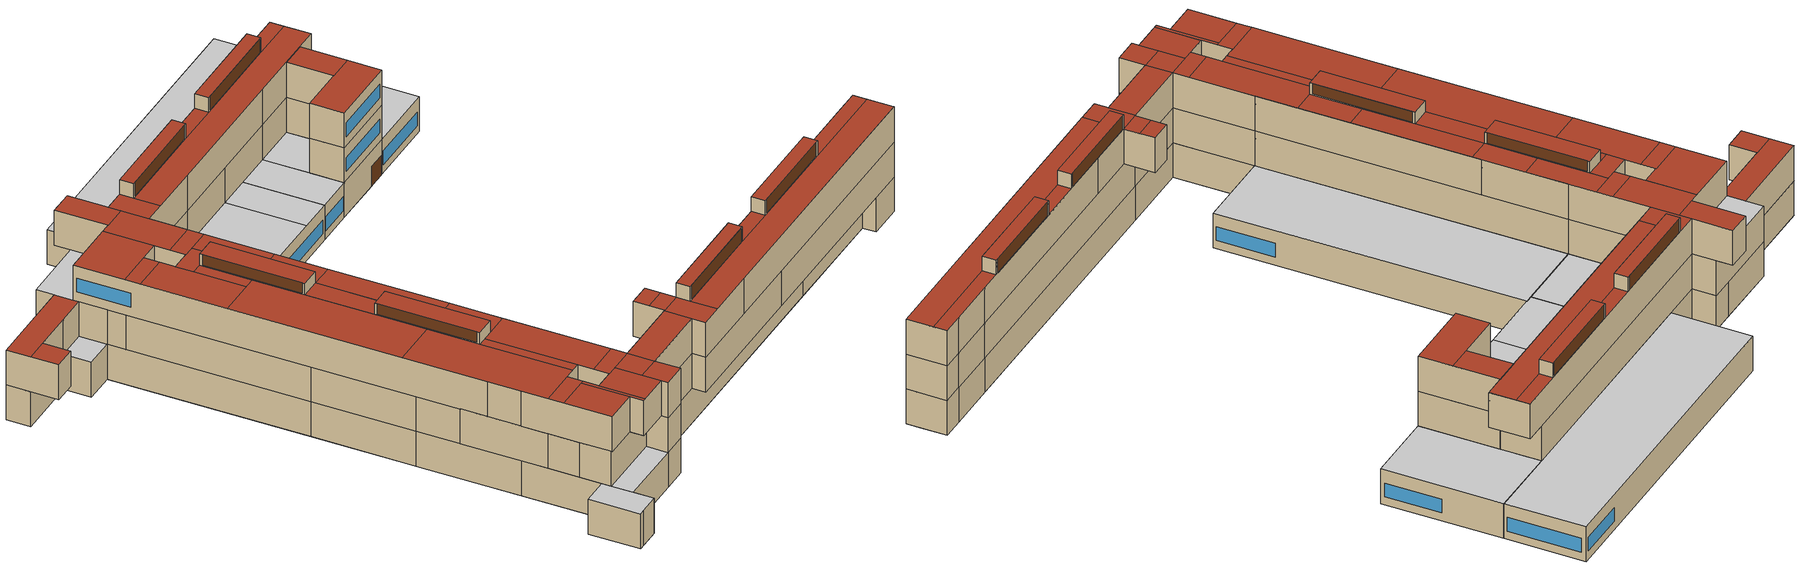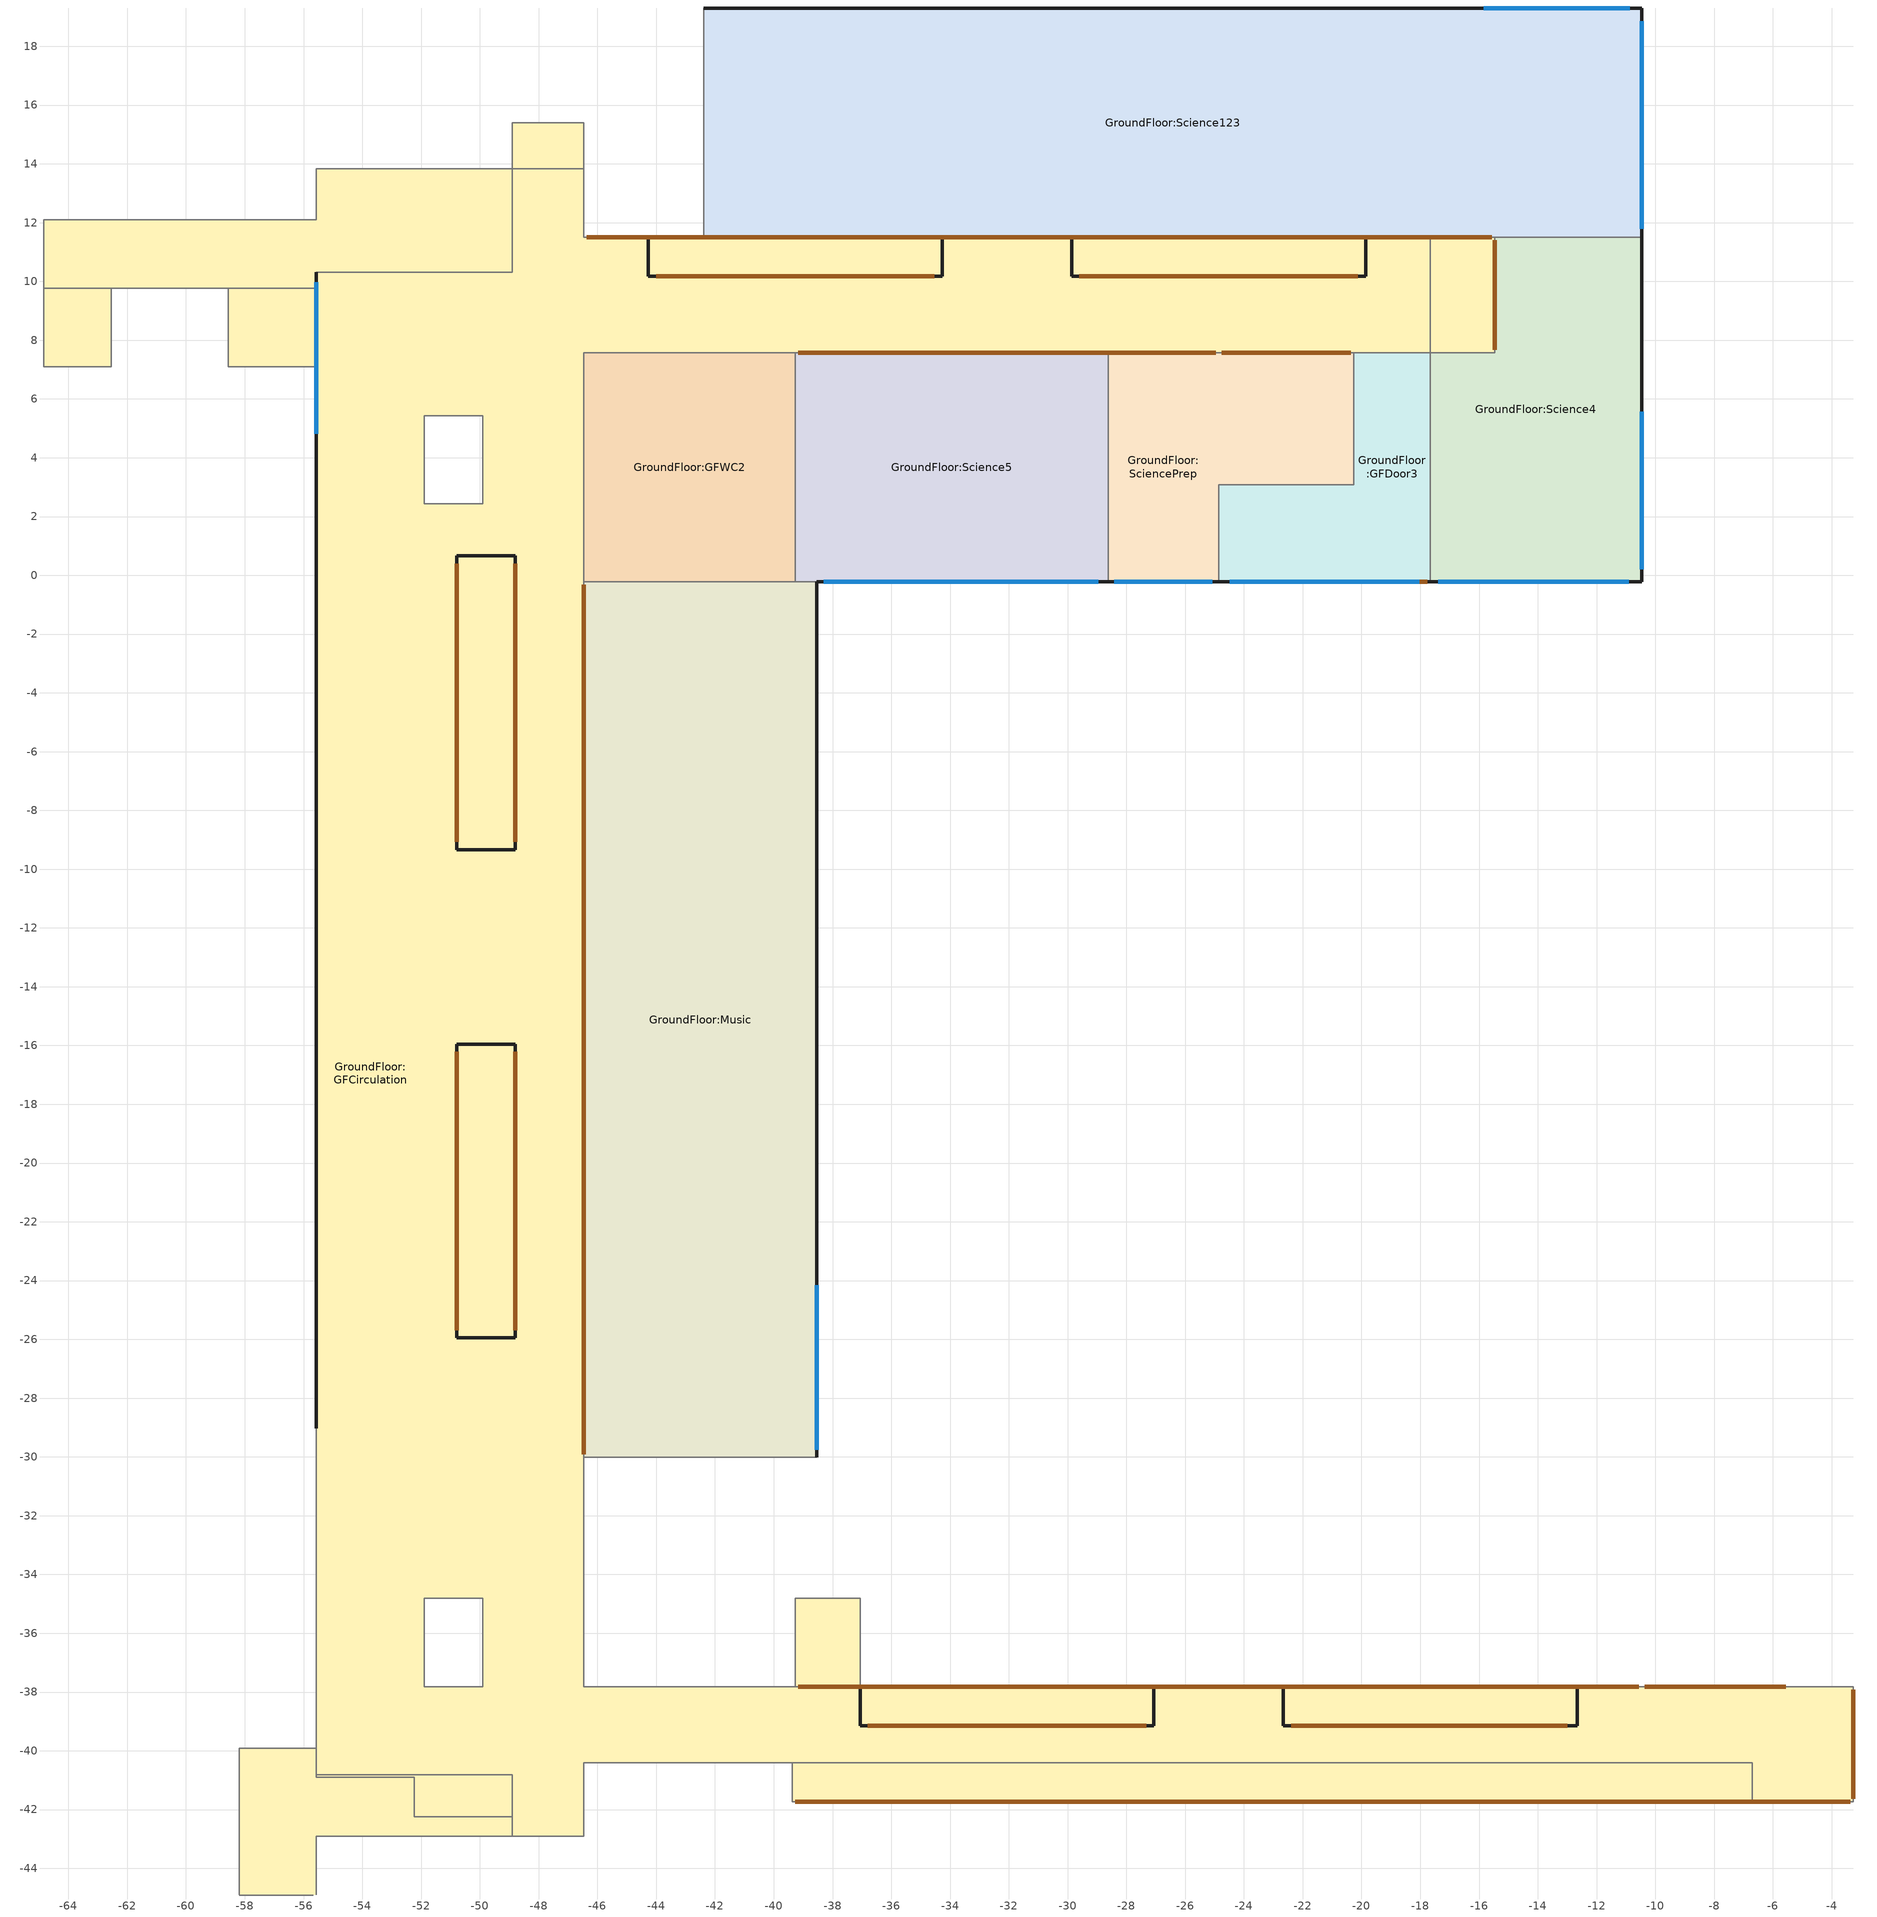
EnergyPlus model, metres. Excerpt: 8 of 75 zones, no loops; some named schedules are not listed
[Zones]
GroundFloor:GFCirculation
 floor to FirstFloor:Humanities1234 (Project internal floor_Reversed_Rev): -37.06,-37.82 -39.26,-37.82 -39.26,-34.82 -37.06,-34.82 z7.2
 floor to FirstFloor:Science9 (Project internal floor_Reversed_Rev): -15.46,7.58 -17.66,7.58 -17.66,11.5 -15.46,11.5 z7.2
 floor to FirstFloor:FFOffices2 (Project internal floor_Reversed_Rev): -46.46,13.83 -48.89,13.83 -48.89,15.4 -46.46,15.4 z7.2
 floor to FirstFloor:FFOffices5 (Project internal floor_Reversed_Rev): -52.23,-40.91 -55.56,-40.91 -55.56,-40.81 -52.23,-40.81 z7.2; -48.89,-42.24 -52.23,-42.24 -52.23,-40.81 -48.89,-40.81 z7.2
 floor ground (Project ground floor): -51.89,-37.81 -55.56,-37.81 -55.56,-36.32 -51.89,-36.32 z0; -49.9,-42.91 -55.56,-42.91 -55.56,-37.81 -49.9,-37.81 z0; -55.56,-44.91 -58.18,-44.91 -58.18,-39.91 -55.56,-39.91 z0; -46.46,-37.82 -49.9,-37.82 -49.9,-36.32 -46.46,-36.32 z0; -3.26,-41.74 -6.7,-41.74 -6.7,-40.41 -3.26,-40.41 z0; -3.26,-40.41 -46.46,-40.41 -46.46,-37.82 -3.26,-37.82 z0; -46.46,-42.91 -49.9,-42.91 -49.9,-37.82 -46.46,-37.82 z0; -51.89,2.43 -55.56,2.43 -55.56,3.93 -51.89,3.93 z0; -49.9,-34.82 -51.89,-34.82 -51.89,2.43 -49.9,2.43 z0; -51.89,-36.32 -55.56,-36.32 -55.56,2.43 -51.89,2.43 z0; -46.46,-36.32 -49.9,-36.32 -49.9,3.93 -46.46,3.93 z0; -55.56,7.1 -58.56,7.1 -58.56,9.77 -55.56,9.77 z0; -55.56,9.77 -64.84,9.77 -64.84,12.1 -55.56,12.1 z0; -46.46,11.5 -55.56,11.5 -55.56,13.83 -46.46,13.83 z0; -46.46,3.93 -49.9,3.93 -49.9,5.42 -46.46,5.42 z0; -17.66,7.58 -46.46,7.58 -46.46,11.5 -17.66,11.5 z0; -46.46,5.42 -51.89,5.42 -51.89,11.5 -46.46,11.5 z0; -51.89,3.93 -55.56,3.93 -55.56,11.5 -51.89,11.5 z0
 floor to GroundFloor:GFCirculation (Project internal floor_Reversed_Rev): -46.46,-40.71 -50.89,-40.71 -50.89,-40.41 -46.46,-40.41 z3.6; -6.7,-40.41 -50.89,-40.41 -50.89,-40.24 -6.7,-40.24 z3.6; -3.26,-40.71 -6.7,-40.71 -6.7,-40.24 -3.26,-40.24 z3.6; -48.89,-40.81 -55.46,-40.81 -55.46,-40.71 -48.89,-40.71 z3.6; -46.46,-42.91 -48.89,-42.91 -48.89,-40.71 -46.46,-40.71 z3.6; -3.26,-41.74 -6.7,-41.74 -6.7,-40.71 -3.26,-40.71 z3.6; -55.46,-40.81 -55.56,-40.81 -55.56,-40.24 -55.46,-40.24 z3.6; -22.56,-39.05 -27.16,-39.05 -27.16,-38.48 -22.56,-38.48 z3.6; -3.26,-39.05 -12.76,-39.05 -12.76,-38.48 -3.26,-38.48 z3.6; -3.26,-40.24 -36.96,-40.24 -36.96,-39.05 -3.26,-39.05 z3.6; -55.46,-40.24 -55.56,-40.24 -55.56,-39.78 -55.46,-39.78 z3.6; -50.89,-39.78 -55.56,-39.78 -55.56,-38.48 -50.89,-38.48 z3.6; -36.96,-40.24 -50.89,-40.24 -50.89,-38.48 -36.96,-38.48 z3.6; -46.46,-37.81 -49.9,-37.81 -49.9,-36.32 -46.46,-36.32 z3.6; -22.56,-38.48 -27.16,-38.48 -27.16,-37.92 -22.56,-37.92 z3.6; -36.96,-38.48 -51.89,-38.48 -51.89,-37.92 -36.96,-37.92 z3.6; -12.76,-37.92 -46.46,-37.92 -46.46,-37.82 -12.76,-37.82 z3.6; -46.46,-37.92 -51.89,-37.92 -51.89,-37.81 -46.46,-37.81 z3.6; -3.26,-38.48 -12.76,-38.48 -12.76,-37.82 -3.26,-37.82 z3.6; -51.89,-38.48 -55.56,-38.48 -55.56,-36.32 -51.89,-36.32 z3.6; -48.36,2.43 -49.9,2.43 -49.9,3.93 -48.36,3.93 z3.6; -48.36,2.33 -51.89,2.33 -51.89,2.43 -48.36,2.43 z3.6; -51.89,2.33 -51.99,2.33 -51.99,3.93 -51.89,3.93 z3.6; -46.46,-34.72 -48.36,-34.72 -48.36,3.93 -46.46,3.93 z3.6; -51.89,-36.32 -55.46,-36.32 -55.46,-34.82 -51.89,-34.82 z3.6; -49.9,-34.82 -55.46,-34.82 -55.46,-34.72 -49.9,-34.72 z3.6; -46.46,-36.32 -49.9,-36.32 -49.9,-34.72 -46.46,-34.72 z3.6; -55.46,-36.32 -55.56,-36.32 -55.56,3.93 -55.46,3.93 z3.6; -17.66,8.88 -48.36,8.43 -48.36,9.1 -17.66,9.1 z3.6; -51.89,3.93 -51.99,3.93 -51.99,5.42 -51.89,5.42 z3.6; -49.9,5.42 -51.99,5.42 -51.99,8.38 -49.9,8.41 z3.6; -46.46,3.93 -49.9,3.93 -49.9,7.58 -46.46,7.58 z3.6; -17.66,7.58 -49.9,7.58 -49.9,8.41 -17.66,8.88 z3.6; -55.46,3.93 -55.56,3.93 -55.56,9.1 -55.46,9.1 z3.6; -29.76,10.27 -34.36,10.27 -34.36,10.84 -29.76,10.84 z3.6; -17.66,10.27 -19.96,10.27 -19.96,10.84 -17.66,10.84 z3.6; -17.66,9.1 -44.16,9.1 -44.16,10.27 -17.66,10.27 z3.6; -55.56,9.77 -64.84,9.77 -64.84,9.87 -55.56,9.87 z3.6; -55.46,9.1 -55.56,9.1 -55.56,9.87 -55.46,9.87 z3.6; -48.36,9.87 -64.84,9.87 -64.84,10.84 -48.36,10.84 z3.6; -44.16,9.1 -48.36,9.1 -48.36,10.84 -44.16,10.84 z3.6; -29.76,10.84 -34.36,10.84 -34.36,11.4 -29.76,11.4 z3.6; -44.16,10.84 -46.46,10.84 -46.46,11.4 -44.16,11.4 z3.6; -19.96,11.4 -46.46,11.4 -46.46,11.5 -19.96,11.5 z3.6; -17.66,10.84 -19.96,10.84 -19.96,11.5 -17.66,11.5 z3.6; -46.46,12.1 -55.56,12.1 -55.56,13.83 -46.46,13.83 z3.6; -46.46,10.84 -64.84,10.84 -64.84,12.1 -46.46,12.1 z3.6
 floor to GroundFloor:GFCirculation (Project internal floor): -48.79,-25.95 -50.79,-25.95 -50.79,-15.95 -48.79,-15.95 z10.8; -48.79,-9.34 -50.79,-9.34 -50.79,0.66 -48.79,0.66 z10.8; -27.06,-39.15 -37.06,-39.15 -37.06,-37.82 -27.06,-37.82 z10.8; -12.66,-39.15 -22.66,-39.15 -22.66,-37.82 -12.66,-37.82 z10.8; -19.86,10.17 -29.86,10.17 -29.86,11.5 -19.86,11.5 z10.8; -34.26,10.17 -44.26,10.17 -44.26,11.5 -34.26,11.5 z10.8; -22.56,-39.05 -27.16,-39.05 -27.16,-38.48 -22.56,-38.48 z7.2; -36.96,-39.05 -55.56,-39.05 -55.56,-38.48 -36.96,-38.48 z7.2; -12.76,-41.74 -39.36,-41.74 -39.36,-40.41 -12.76,-40.41 z7.2; -12.76,-40.41 -46.46,-40.41 -46.46,-39.05 -12.76,-39.05 z7.2; -46.46,-42.91 -48.89,-42.91 -48.89,-40.81 -46.46,-40.81 z7.2; -46.46,-40.81 -55.56,-40.81 -55.56,-39.05 -46.46,-39.05 z7.2; -3.26,-41.74 -12.76,-41.74 -12.76,-38.48 -3.26,-38.48 z7.2; -51.89,-37.81 -55.56,-37.81 -55.56,-36.32 -51.89,-36.32 z7.2; -49.9,-38.48 -55.56,-38.48 -55.56,-37.81 -49.9,-37.81 z7.2; -46.46,-37.82 -49.9,-37.82 -49.9,-36.32 -46.46,-36.32 z7.2; -22.56,-38.48 -27.16,-38.48 -27.16,-37.92 -22.56,-37.92 z7.2; -3.26,-38.48 -12.76,-38.48 -12.76,-37.92 -3.26,-37.92 z7.2; -3.26,-37.92 -36.96,-37.92 -36.96,-37.82 -3.26,-37.82 z7.2; -36.96,-38.48 -49.9,-38.48 -49.9,-37.82 -36.96,-37.82 z7.2; -51.89,2.43 -55.56,2.43 -55.56,3.93 -51.89,3.93 z7.2; -49.9,-34.82 -51.89,-34.82 -51.89,2.43 -49.9,2.43 z7.2; -51.89,-36.32 -55.56,-36.32 -55.56,2.43 -51.89,2.43 z7.2; -46.46,-36.32 -49.9,-36.32 -49.9,3.93 -46.46,3.93 z7.2; -29.76,10.27 -34.36,10.27 -34.36,10.84 -29.76,10.84 z7.2; -48.89,10.27 -55.56,10.27 -55.56,10.3 -48.89,10.3 z7.2; -44.16,10.27 -48.89,10.27 -48.89,10.84 -44.16,10.84 z7.2; -46.46,3.93 -49.9,3.93 -49.9,5.42 -46.46,5.42 z7.2; -19.96,7.58 -46.46,7.58 -46.46,10.27 -19.96,10.27 z7.2; -46.46,5.42 -51.89,5.42 -51.89,10.27 -46.46,10.27 z7.2; -51.89,3.93 -55.56,3.93 -55.56,10.27 -51.89,10.27 z7.2; -17.66,7.58 -19.96,7.58 -19.96,10.84 -17.66,10.84 z7.2; -29.76,10.84 -34.36,10.84 -34.36,11.4 -29.76,11.4 z7.2; -17.66,10.84 -19.96,10.84 -19.96,11.4 -17.66,11.4 z7.2; -17.66,11.4 -44.16,11.4 -44.16,11.5 -17.66,11.5 z7.2; -46.46,11.5 -48.89,11.5 -48.89,13.83 -46.46,13.83 z7.2; -44.16,10.84 -48.89,10.84 -48.89,11.5 -44.16,11.5 z7.2
 floor to GroundFloor:Graphics2 (Project internal floor): -6.7,-41.74 -18.03,-41.74 -18.03,-40.41 -6.7,-40.41 z3.6
 floor to GroundFloor:ResMat12 (Project internal floor): -18.03,-41.74 -39.36,-41.74 -39.36,-40.41 -18.03,-40.41 z3.6
 floor to GroundFloor:Offices (Project internal floor): -62.54,7.1 -64.84,7.1 -64.84,9.77 -62.54,9.77 z3.6
 wall outside (baseline wall): -50.79,-25.95 -48.79,-25.95 -48.79,-15.95 -50.79,-15.95 -50.79,-25.95 / -50.79,-9.34 -48.79,-9.34 -48.79,0.66 -50.79,0.66 -50.79,-9.34 z10.8:11.97; -22.66,-37.82 -22.66,-39.15 -12.66,-39.15 -12.66,-37.82 / -27.06,-39.15 -27.06,-37.82 -37.06,-37.82 -37.06,-39.15 -27.06,-39.15 / -19.86,10.17 -19.86,11.5 -29.86,11.5 -29.86,10.17 -19.86,10.17 / -34.26,10.17 -34.26,11.5 -44.26,11.5 -44.26,10.17 -34.26,10.17 z10.8:12.3; -12.93,-37.82 -22.4,-37.82 z10.8:10.9; -12.66,-37.82 -12.93,-37.82 z10.8:11.6; -12.66,-37.82 -12.93,-37.82 z11.6:11.97; -12.66,-37.82 -12.93,-37.82 / -22.4,-37.82 -22.66,-37.82 z11.97:12.3; -12.93,-37.82 -22.4,-37.82 z10.9:12.3; -55.56,10.3 -55.56,-29.03 z7.2:10.8
 wall to Sports:SportsStore (Project partition): -58.18,-44.91 -57.66,-44.91 z0:3.6
 wall to Sports:ExtStore (Project partition): -57.66,-44.91 -55.66,-44.91 z0:3.6
 wall to SecondFloor:English123 (Project partition_Rev): -10.46,-37.82 -32.06,-37.82 z7.2:10.8
 wall to SecondFloor:English123 (Project partition): -22.4,-37.82 -22.66,-37.82 z10.8:11.97
 wall to SecondFloor:SFOffices7 (Project partition_Rev): -5.46,-37.82 -10.46,-37.82 z7.2:10.8
 wall to SecondFloor:SFWC3 (Project partition_Rev): -32.06,-37.82 -37.06,-37.82 -37.06,-34.82 z7.2:10.8
 wall to SecondFloor:EnglishGroup (Project partition_Rev): -37.06,-34.82 -39.26,-34.82 z7.2:10.8
 wall to SecondFloor:SFWC1 (Project partition_Rev): -39.26,-34.82 -39.26,-37.82 -46.46,-37.82 -46.46,-30.02 z7.2:10.8
 wall to SecondFloor:LRC (Project partition_Rev): -46.46,-30.02 -46.46,-8.5 z7.2:10.8
 wall to SecondFloor:Maths9 (Project partition_Rev): -46.46,-8.5 -46.46,-0.22 z7.2:10.8
 wall to SecondFloor:SFWC2 (Project partition_Rev): -46.46,-0.22 -46.46,7.58 -39.26,7.58 z7.2:10.8
 wall to SecondFloor:Maths78 (Project partition_Rev): -39.26,7.58 -24.86,7.58 z7.2:10.8
 wall to SecondFloor:SFOffices4 (Project partition_Rev): -24.86,7.58 -20.26,7.58 z7.2:10.8
 wall to SecondFloor:Maths6 (Project partition_Rev): -17.66,7.58 -15.46,7.58 z7.2:10.8
 wall to SecondFloor:SFOffices6 (Project partition_Rev): -46.46,15.4 -48.89,15.4 z7.2:10.8
 wall to SecondFloor:Maths12345 (Project partition_Rev): -15.46,11.5 -46.46,11.5 -46.46,15.4 z7.2:10.8
 wall to SecondFloor:SFICT2 (Project partition_Rev): -48.89,15.4 -48.89,10.3 -55.56,10.3 z7.2:10.8
 wall to SecondFloor:SFOffices2 (Project partition_Rev): -55.56,-40.91 -52.23,-40.91 -52.23,-42.24 -48.89,-42.24 -48.89,-42.91 z7.2:10.8
 wall to SecondFloor:SFICT1 (Project partition_Rev): -46.46,-42.91 -46.46,-40.41 -39.36,-40.41 -39.36,-41.74 z7.2:10.8
 wall to SecondFloor:SFOffices1 (Project partition_Rev): -39.36,-41.74 -32.06,-41.74 z7.2:10.8
 wall to SecondFloor:English56789 (Project partition_Rev): -32.06,-41.74 -3.26,-41.74 z7.2:10.8
 wall to SecondFloor:SFOffices3 (Project partition_Rev): -3.26,-41.74 -3.26,-37.82 z7.2:10.8
 wall to SecondFloor:SFOffices5 (Project partition_Rev): -15.46,7.58 -15.46,11.5 z7.2:10.8
 wall to FirstFloor:Humanities56 (Project partition_Rev): -39.36,-41.74 -24.86,-41.74 z3.6:7.2
 wall to FirstFloor:Art23 (Project partition_Rev): -24.86,-41.74 -3.26,-41.74 z3.6:7.2
 wall to FirstFloor:Art1 (Project partition_Rev): -3.26,-41.74 -3.26,-37.82 z3.6:7.2
 wall to FirstFloor:FFWC1 (Project partition): -39.26,-37.82 -46.46,-37.82 -46.46,-30.02 z3.6:7.2
 wall to FirstFloor:Humanities1234 (Project partition_Rev): -10.46,-37.82 -39.26,-37.82 z3.6:7.2
 wall to FirstFloor:FFOffices4 (Project partition_Rev): -5.46,-37.82 -10.46,-37.82 z3.6:7.2
 wall to FirstFloor:FFICT (Project partition_Rev): -46.46,-42.91 -46.46,-40.41 -39.36,-40.41 -39.36,-41.74 z3.6:7.2
 wall to FirstFloor:MFL2345 (Project partition_Rev): -46.46,-30.02 -46.46,-0.22 z3.6:7.2
 wall to FirstFloor:FFWC2 (Project partition): -46.46,-0.22 -46.46,7.58 -39.26,7.58 z3.6:7.2
 wall to FirstFloor:MFL1 (Project partition_Rev): -39.26,7.58 -32.06,7.58 z3.6:7.2
 wall to FirstFloor:SciencePrep (Project partition_Rev): -32.06,7.58 -24.86,7.58 z3.6:7.2
 wall to FirstFloor:FFOffices3 (Project partition_Rev): -24.86,7.58 -20.26,7.58 z3.6:7.2
 wall to FirstFloor:Science9 (Project partition_Rev): -17.66,7.58 -17.66,11.5 z3.6:7.2
 wall to FirstFloor:Science678 (Project partition_Rev): -17.66,11.5 -46.46,11.5 -46.46,13.83 z3.6:7.2
 wall to FirstFloor:FFOffices2 (Project partition_Rev): -46.46,13.83 -55.56,13.83 -55.56,12.1 -64.84,12.1 z3.6:7.2
 wall to FirstFloor:ActivityStore (Project partition): -55.56,-37.82 -55.56,-40.81 z3.6:7.2
 wall to FirstFloor:FFOffices5 (Project partition_Rev): -55.56,-40.81 -48.89,-40.81 -48.89,-42.91 z3.6:7.2
 wall to FirstFloor:Activity (Project partition_Rev): -55.56,-34.82 -55.56,-37.82 z3.6:7.2; -55.56,-32.24 -55.56,-40.91 z7.2:10.8
 wall to FirstFloor:Plant (Project partition_Rev): -55.56,-26.48 -55.56,-34.82 z3.6:7.2
 wall to FirstFloor:FFStore (Project partition): -58.56,9.77 -55.56,9.77 -55.56,7.1 z3.6:7.2
 wall to FirstFloor:Control (Project partition_Rev): -64.84,7.1 -62.54,7.1 z3.6:7.2
 wall to FirstFloor:FFOffices1 (Project partition_Rev): -64.84,12.1 -64.84,7.1 z3.6:7.2
 wall to FirstFloor:Server (Project partition_Rev): -62.54,7.1 -62.54,9.77 -58.56,9.77 z3.6:7.2
 wall to GroundFloor:Repro (Project partition_Rev): -42.39,11.5 -46.46,11.5 -46.46,13.83 z0:3.6
 wall to GroundFloor:Science123 (Project partition_Rev): -17.66,11.5 -42.39,11.5 z0:3.6
 wall to GroundFloor:GFDoor2 (Project partition_Rev): -3.26,-37.82 -5.46,-37.82 z0:3.6; -3.26,-37.82 -5.46,-37.82 z7.2:10.8; -3.26,-37.82 -5.46,-37.82 z3.6:7.2
 wall to GroundFloor:Textiles (Project partition_Rev): -3.26,-41.74 -3.26,-37.82 z0:3.6
 wall to GroundFloor:GFOffice1 (Project partition): -5.46,-37.82 -10.46,-37.82 z0:3.6
 wall to GroundFloor:Food12 (Project partition): -10.46,-37.82 -39.26,-37.82 z0:3.6
 wall to GroundFloor:GFWC1 (Project partition): -39.26,-37.82 -46.46,-37.82 -46.46,-30.02 z0:3.6
 wall to GroundFloor:Music (Project partition): -46.46,-30.02 -46.46,-0.22 z0:3.6
 wall to GroundFloor:GFWC2 (Project partition): -46.46,-0.22 -46.46,7.58 -39.26,7.58 z0:3.6
 wall to GroundFloor:Science5 (Project partition): -39.26,7.58 -28.62,7.58 z0:3.6
 wall to GroundFloor:SciencePrep (Project partition): -28.62,7.58 -20.26,7.58 z0:3.6
 wall to GroundFloor:GFDoor3 (Project partition): -20.26,7.58 -17.66,7.58 z0:3.6; -20.26,7.58 -17.66,7.58 z3.6:7.2
 wall to GroundFloor:Science4 (Project partition): -17.66,7.58 -17.66,11.5 z0:3.6
 wall to GroundFloor:Interview (Project partition): -46.46,13.83 -48.79,13.83 z0:3.6
 wall to GroundFloor:MainEntrance (Project partition): -48.79,13.83 -55.56,13.83 z0:3.6
 wall to GroundFloor:Offices (Project partition): -55.56,13.83 -55.56,12.1 -64.84,12.1 -64.84,9.77 -58.56,9.77 -58.56,7.1 z0:3.6
 wall to GroundFloor:Hall (Project partition): -58.56,7.1 -55.56,7.1 -55.56,-12.24 z0:3.6; -55.56,7.1 -55.56,5.33 -55.56,-12.24 z3.6:7.2
 wall to GroundFloor:Drama (Project partition): -55.56,-12.24 -55.56,-22.24 z0:3.6; -55.56,-12.24 -55.56,-22.24 z3.6:7.2
 wall to GroundFloor:Kitchen (Project partition): -55.56,-22.24 -55.56,-32.24 z0:3.6; -55.56,-22.24 -55.56,-26.48 z3.6:7.2
 wall to GroundFloor:Changing (Project partition): -55.56,-32.24 -55.56,-39.91 -58.18,-39.91 -58.18,-44.91 z0:3.6
 wall to GroundFloor:GFStaffWc (Project partition): -55.56,-44.91 -55.56,-42.91 -48.89,-42.91 z0:3.6
 wall to GroundFloor:GFDoor1 (Project partition): -48.89,-42.91 -46.46,-42.91 z0:3.6; -48.89,-42.91 -46.46,-42.91 z3.6:7.2
 wall to GroundFloor:ResMat12 (Project partition): -46.46,-42.91 -46.46,-40.41 -18.03,-40.41 z0:3.6
 wall to GroundFloor:Graphics2 (Project partition): -18.03,-40.41 -6.7,-40.41 -6.7,-41.74 z0:3.6
 wall to GroundFloor:Graphics1 (Project partition): -6.7,-41.74 -3.26,-41.74 z0:3.6
 wall to GroundFloor:Lift1 (Project partition): -49.89,-34.82 -49.89,-37.82 -51.89,-37.82 -51.89,-34.82 -49.89,-34.82 z0:3.6; -49.89,-34.82 -49.89,-37.82 -51.89,-37.82 -51.89,-34.82 -49.89,-34.82 z7.2:10.8; -49.89,-34.82 -49.89,-37.82 -51.89,-37.82 -51.89,-34.82 -49.89,-34.82 z3.6:7.2
 wall to GroundFloor:Lift2 (Project partition): -49.89,5.43 -49.89,2.43 -51.89,2.43 -51.89,5.43 -49.89,5.43 z0:3.6; -49.89,5.43 -49.89,2.43 -51.89,2.43 -51.89,5.43 -49.89,5.43 z7.2:10.8; -49.89,5.43 -49.89,2.43 -51.89,2.43 -51.89,5.43 -49.89,5.43 z3.6:7.2
 wall to GroundFloor:GFDoor3 (Project partition_Rev): -20.26,7.58 -17.66,7.58 z7.2:10.8
 wall adiabatic (Project partition_Rev): -55.56,-29.03 -55.56,-32.24 z7.2:10.8
 wall to GroundFloor:GFDoor1 (Project partition_Rev): -48.89,-42.91 -46.46,-42.91 z7.2:10.8
 window x7 (1001): -55.56,9.97 -55.56,4.82 z8.14:9.56
 door inside (Holes and vents): -10.57,-37.82 -31.96,-37.82 / -5.57,-37.82 -10.36,-37.82 / -32.17,-37.82 -36.96,-37.82 / -46.46,-29.91 -46.46,-8.6 / -46.46,-8.39 -46.46,-0.32 / -39.16,7.58 -24.97,7.58 / -24.76,7.58 -20.37,7.58 / -15.57,11.5 -46.36,11.5 / -39.26,-41.74 -32.17,-41.74 / -31.96,-41.74 -3.37,-41.74 / -3.26,-41.64 -3.26,-37.92 / -15.46,7.68 -15.46,11.4 z10:10.8; -39.26,-41.74 -24.97,-41.74 / -24.76,-41.74 -3.37,-41.74 / -3.26,-41.64 -3.26,-37.92 / -10.57,-37.82 -39.16,-37.82 / -5.57,-37.82 -10.36,-37.82 / -46.46,-29.91 -46.46,-0.32 / -39.16,7.58 -32.17,7.58 z6.4:7.2
 door (Holes and vents): -48.79,-25.68 -48.79,-16.22 / -50.79,-16.22 -50.79,-25.68 / -48.79,-9.07 -48.79,0.39 / -50.79,0.39 -50.79,-9.07 z10.9:11.97; -27.33,-37.82 -36.8,-37.82 / -36.8,-39.15 -27.33,-39.15 / -12.93,-37.82 -22.4,-37.82 / -22.4,-39.15 -13,-39.15 / -20.13,11.5 -29.6,11.5 / -29.6,10.17 -20.13,10.17 / -34.53,11.5 -44,11.5 / -44,10.17 -34.53,10.17 z10.9:12.3
 ceiling to SecondFloor:SFICT2 (Project internal floor_Rev): -55.56,10.3 -48.89,10.3 -48.89,13.83 -55.56,13.83 z7.2
 ceiling to FirstFloor:ActivityStore (Project internal floor_Rev): -58.18,-44.91 -55.56,-44.91 -55.56,-39.91 -58.18,-39.91 z3.6
 ceiling to FirstFloor:FFOffices5 (Project internal floor_Rev): -55.56,-42.91 -48.89,-42.91 -48.89,-40.81 -55.56,-40.81 z3.6
 ceiling to FirstFloor:FFStore (Project internal floor_Rev): -58.56,7.1 -55.56,7.1 -55.56,9.77 -58.56,9.77 z3.6
 roof outside (Baseline Flat roof - Typical reference - Medium weight): -50.79,-25.95 -48.79,-25.95 -48.79,-15.95 -50.79,-15.95 z11.97; -50.79,-9.34 -48.79,-9.34 -48.79,0.66 -50.79,0.66 z11.97; -37.06,-39.15 -27.06,-39.15 -27.06,-37.82 -37.06,-37.82 z12.3; -22.66,-39.15 -12.66,-39.15 -12.66,-37.82 -22.66,-37.82 z12.3; -29.86,10.17 -19.86,10.17 -19.86,11.5 -29.86,11.5 z12.3; -44.26,10.17 -34.26,10.17 -34.26,11.5 -44.26,11.5 z12.3; -49.9,-37.81 -46.46,-37.81 -46.46,-36.32 -49.9,-36.32 z10.8; -39.26,-37.81 -37.06,-37.81 -37.06,-36.32 -39.26,-36.32 z10.8; -51.89,-42.24 -48.89,-42.24 -48.89,-37.81 -51.89,-37.81 z10.8; -48.89,-42.91 -46.46,-42.91 -46.46,-40.41 -48.89,-40.41 z10.8; -46.46,-40.41 -39.36,-40.41 -39.36,-37.82 -46.46,-37.82 z10.8; -48.89,-40.41 -46.46,-40.41 -46.46,-37.81 -48.89,-37.81 z10.8; -27.06,-39.15 -22.66,-39.15 -22.66,-37.82 -27.06,-37.82 z10.8; -12.66,-39.15 -3.26,-39.15 -3.26,-37.82 -12.66,-37.82 z10.8; -37.06,-41.74 -3.26,-41.74 -3.26,-39.15 -37.06,-39.15 z10.8; -39.36,-41.74 -37.06,-41.74 -37.06,-37.81 -39.36,-37.82 z10.8; -55.56,-40.91 -52.23,-40.91 -52.23,-36.32 -55.56,-36.32 z10.8; -52.23,-42.24 -51.89,-42.24 -51.89,-36.32 -52.23,-36.32 z10.8; -39.26,-36.32 -37.06,-36.32 -37.06,-34.82 -39.26,-34.82 z10.8; -48.79,-25.95 -46.46,-25.95 -46.46,-20.95 -48.79,-20.95 z10.8; -50.79,-34.82 -49.9,-34.82 -49.9,-25.95 -50.79,-25.95 z10.8; -49.9,-36.32 -46.46,-36.32 -46.46,-25.95 -49.9,-25.95 z10.8; -55.56,-36.32 -51.89,-36.32 -51.89,-34.82 -55.56,-34.82 z10.8; -55.56,-34.82 -50.79,-34.82 -50.79,-20.95 -55.56,-20.95 z10.8; -48.79,-9.34 -46.46,-9.34 -46.46,-4.34 -48.79,-4.34 z10.8; -50.79,-15.95 -48.79,-15.95 -48.79,-9.34 -50.79,-9.34 z10.8; -48.79,-20.95 -46.46,-20.95 -46.46,-9.34 -48.79,-9.34 z10.8; -55.56,-20.95 -50.79,-20.95 -50.79,-4.34 -55.56,-4.34 z10.8; -49.9,2.43 -46.46,2.43 -46.46,3.93 -49.9,3.93 z10.8; -51.89,-4.34 -50.79,-4.34 -50.79,0.66 -51.89,0.66 z10.8; -51.89,0.66 -48.79,0.66 -48.79,2.43 -51.89,2.43 z10.8; -48.79,-4.34 -46.46,-4.34 -46.46,2.43 -48.79,2.43 z10.8; -55.56,-4.34 -51.89,-4.34 -51.89,3.93 -55.56,3.93 z10.8; -34.26,10.17 -29.86,10.17 -29.86,11.5 -34.26,11.5 z10.8; -19.86,10.17 -15.46,10.17 -15.46,11.5 -19.86,11.5 z10.8; -44.26,7.58 -15.46,7.58 -15.46,10.17 -44.26,10.17 z10.8; -46.46,7.58 -44.26,7.58 -44.26,11.5 -46.46,11.5 z10.8; -48.89,10.3 -46.46,10.3 -46.46,15.4 -48.89,15.4 z10.8; -55.56,3.93 -51.89,3.93 -51.89,5.42 -55.56,5.42 z10.8; -55.56,5.42 -49.9,5.42 -49.9,10.3 -55.56,10.3 z10.8; -49.9,3.93 -46.46,3.93 -46.46,10.3 -49.9,10.3 z10.8; -64.84,7.1 -62.54,7.1 -62.54,9.77 -64.84,9.77 z7.2; -64.84,9.77 -55.56,9.77 -55.56,12.1 -64.84,12.1 z7.2
GroundFloor:GFDoor3
 floor ground (Project ground floor): -20.26,-0.22 -24.86,-0.22 -24.86,3.08 -20.26,3.08 z0; -17.66,-0.22 -20.26,-0.22 -20.26,7.58 -17.66,7.58 z0
 floor to GroundFloor:GFDoor3 (Project internal floor_Reversed_Rev): -17.66,0.07 -20.16,0.07 -20.16,1.52 -17.66,1.52 z3.6; -17.66,-0.22 -24.76,-0.22 -24.76,0.07 -17.66,0.07 z3.6; -24.76,-0.22 -24.86,-0.22 -24.86,1.52 -24.76,1.52 z3.6; -24.76,1.52 -24.86,1.52 -24.86,2.98 -24.76,2.98 z3.6; -20.16,3.08 -20.26,3.08 -20.26,7.58 -20.16,7.58 z3.6; -20.16,2.98 -24.86,2.98 -24.86,3.08 -20.16,3.08 z3.6; -17.66,1.52 -20.16,1.52 -20.16,7.58 -17.66,7.58 z3.6
 floor to GroundFloor:GFDoor3 (Project internal floor): -24.76,0.07 -24.86,0.07 -24.86,1.52 -24.76,1.52 z7.2; -20.16,-0.22 -24.86,-0.22 -24.86,0.07 -20.16,0.07 z7.2; -17.66,-0.22 -20.16,-0.22 -20.16,1.52 -17.66,1.52 z7.2; -20.26,2.98 -24.76,2.98 -24.76,3.08 -20.26,3.08 z7.2; -24.76,1.52 -24.86,1.52 -24.86,3.08 -24.76,3.08 z7.2; -17.66,1.52 -20.16,1.52 -20.16,2.98 -17.66,2.98 z7.2; -17.66,2.98 -20.26,2.98 -20.26,7.58 -17.66,7.58 z7.2
 wall outside (baseline wall): -24.86,-0.22 -17.66,-0.22 z0:3.6; -24.86,-0.22 -17.66,-0.22 z7.2:10.8; -24.86,-0.22 -17.66,-0.22 z3.6:7.2
 wall to SecondFloor:Maths78 (Project partition_Rev): -24.86,3.08 -24.86,-0.22 z7.2:10.8
 wall to SecondFloor:SFOffices4 (Project partition_Rev): -20.26,7.58 -20.26,3.08 -24.86,3.08 z7.2:10.8
 wall to SecondFloor:Maths6 (Project partition_Rev): -17.66,-0.22 -17.66,7.58 z7.2:10.8
 wall to FirstFloor:SciencePrep (Project partition_Rev): -24.86,3.08 -24.86,-0.22 z3.6:7.2
 wall to FirstFloor:FFOffices3 (Project partition_Rev): -20.26,7.58 -20.26,3.08 -24.86,3.08 z3.6:7.2
 wall to FirstFloor:Science9 (Project partition_Rev): -17.66,-0.22 -17.66,7.58 z3.6:7.2
 wall to GroundFloor:Science4 (Project partition_Rev): -17.66,-0.22 -17.66,7.58 z0:3.6
 wall to GroundFloor:SciencePrep (Project partition): -20.26,7.58 -20.26,3.08 -24.86,3.08 -24.86,-0.22 z0:3.6
 window (1001): -24.49,-0.22 -18.04,-0.22 z8.14:9.56; -24.49,-0.22 -18.04,-0.22 z4.54:5.96
 door (Project external door): -19.56,-0.22 -17.77,-0.22 z0:2
 roof outside (Baseline Flat roof - Typical reference - Medium weight): -20.26,3.08 -17.66,3.08 -17.66,7.58 -20.26,7.58 z10.8; -24.86,-0.22 -17.66,-0.22 -17.66,3.08 -24.86,3.08 z10.8
GroundFloor:Music
 floor ground (Project ground floor): -38.54,-30.02 -46.46,-30.02 -46.46,-0.22 -38.54,-0.22 z0
 wall outside (baseline wall): -38.54,-30.02 -38.54,-0.22 z0:3.6
 wall to GroundFloor:Food12 (Project partition_Rev): -39.26,-30.02 -38.54,-30.02 z0:3.6
 wall to GroundFloor:GFWC1 (Project partition_Rev): -46.46,-30.02 -39.26,-30.02 z0:3.6
 wall to GroundFloor:GFWC2 (Project partition_Rev): -39.26,-0.22 -46.46,-0.22 z0:3.6
 wall to GroundFloor:Science5 (Project partition_Rev): -38.54,-0.22 -39.26,-0.22 z0:3.6
 window x5 (1001): -38.54,-29.75 -38.54,-24.15 z0.84:2.26
 ceiling to FirstFloor:MFL2345 (Project internal floor_Rev): -46.46,-30.02 -38.54,-30.02 -38.54,-0.22 -46.46,-0.22 z3.6
GroundFloor:GFWC2
 floor ground (Project ground floor): -39.26,-0.22 -46.46,-0.22 -46.46,7.58 -39.26,7.58 z0
 wall to GroundFloor:Science5 (Project partition): -39.26,-0.22 -39.26,7.58 z0:3.6
 ceiling to FirstFloor:FFWC2 (Project internal floor_Rev): -46.46,-0.22 -39.26,-0.22 -39.26,7.58 -46.46,7.58 z3.6
GroundFloor:Science5
 floor ground (Project ground floor): -28.62,-0.22 -39.26,-0.22 -39.26,7.58 -28.62,7.58 z0
 wall outside (baseline wall): -38.54,-0.22 -28.62,-0.22 z0:3.6
 wall to GroundFloor:SciencePrep (Project partition): -28.62,-0.22 -28.62,7.58 z0:3.6
 window (1001): -38.3,-0.22 -28.96,-0.22 z0.84:2.26
 ceiling to FirstFloor:MFL1 (Project internal floor_Rev): -39.26,-0.22 -32.06,-0.22 -32.06,7.58 -39.26,7.58 z3.6
 ceiling to FirstFloor:SciencePrep (Project internal floor_Rev): -32.06,-0.22 -28.62,-0.22 -28.62,7.58 -32.06,7.58 z3.6
GroundFloor:SciencePrep
 floor ground (Project ground floor): -20.26,3.08 -24.86,3.08 -24.86,7.58 -20.26,7.58 z0; -24.86,-0.22 -28.62,-0.22 -28.62,7.58 -24.86,7.58 z0
 wall outside (baseline wall): -28.62,-0.22 -24.86,-0.22 z0:3.6
 window (1001): -28.41,-0.22 -25.07,-0.22 z0.84:2.26
 ceiling to FirstFloor:SciencePrep (Project internal floor_Rev): -28.62,-0.22 -24.86,-0.22 -24.86,7.58 -28.62,7.58 z3.6
 ceiling to FirstFloor:FFOffices3 (Project internal floor_Rev): -24.86,3.08 -20.26,3.08 -20.26,7.58 -24.86,7.58 z3.6
GroundFloor:Science4
 floor ground (Project ground floor): -10.46,-0.22 -17.66,-0.22 -17.66,11.5 -10.46,11.5 z0
 wall outside (baseline wall): -17.66,-0.22 -10.46,-0.22 -10.46,11.5 z0:3.6
 wall to GroundFloor:Science123 (Project partition_Rev): -10.46,11.5 -17.66,11.5 z0:3.6
 window x2 (1001): -10.46,0.2 -10.46,5.57 z0.84:2.26
 window (1001): -17.39,-0.22 -10.9,-0.22 z0.84:2.26
 ceiling to FirstFloor:Science9 (Project internal floor_Rev): -17.66,-0.22 -10.46,-0.22 -10.46,11.5 -17.66,11.5 z3.6
GroundFloor:Science123
 floor ground (Project ground floor): -10.46,11.5 -42.39,11.5 -42.39,19.3 -10.46,19.3 z0
 wall outside (baseline wall): -10.46,11.5 -10.46,19.3 -42.39,19.3 z0:3.6
 wall to GroundFloor:Repro (Project partition_Rev): -42.39,19.3 -42.39,11.5 z0:3.6
 window (1001): -10.46,11.79 -10.46,18.85 z0.84:2.26
 window x6 (1001): -10.88,19.3 -15.85,19.3 z0.84:2.26
 ceiling to FirstFloor:Science678 (Project internal floor_Rev): -42.39,11.5 -10.46,11.5 -10.46,19.3 -42.39,19.3 z3.6
[Site:Location]
1200 secondary school: Latitude=51.15; Longitude=-0.18; Time Zone=0; Elevation {m}=62
[Site:GroundTemperature:BuildingSurface]
18, 18, 18, 18, 18, 18, 18, 18, 18, 18, 18, 18
[Site:GroundTemperature:Deep]
14, 14, 14, 14, 14, 14, 14, 14, 14, 14, 14, 14
[Site:GroundTemperature:Shallow]
14, 14, 14, 14, 14, 14, 14, 14, 14, 14, 14, 14
[Site:GroundTemperature:FCfactorMethod]
January FCfactorMethod ground temperature {C}=4.16; Februry FCfactorMethod ground temperature {C}=5.3; March FCfactorMethod ground temperature {C}=7.51; April FCfactorMethod ground temperature {C}=9.61; May FCfactorMethod ground temperature {C}=13.58; June FCfactorMethod ground temperature {C}=15.67; July FCfactorMethod ground temperature {C}=16.24; August FCfactorMethod ground temperature {C}=15.18; September FCfactorMethod ground temperature {C}=12.74; October FCfactorMethod ground temperature {C}=9.69; November FCfactorMethod ground temperature {C}=6.69; December FCfactorMethod ground temperature {C}=4.7
[Site:GroundReflectance]
0.2, 0.2, 0.2, 0.2, 0.2, 0.2, 0.2, 0.2, 0.2, 0.2, 0.2, 0.2
[Site:GroundReflectance:SnowModifier]
2, 2
[SizingPeriod:DesignDay] Day of Month=15; Humidity Condition Type=WetBulb; Barometric Pressure {N/M**2}=100582.4; Wind Direction {Degrees N=0, S=180}=0; Rain Indicator {0-no,1-yes}=0; Snow on ground indicator {0-no,1-yes}=0
Name | Month | Day Type -- used for schedules | Maximum Dry-Bulb Temperature {C} | Daily Dry-Bulb Temperature Range {C} | Wetbulb at Maximum Dry-Bulb{C} | Wind Speed {m/s} | Daylight Savings Time Indicator | Clearness {0.0 to 1.1} | Max Dry-Bulb {C} | Daily Temp Range {C} | Wet-Bulb at Max {C} | Wind Speed {M/Sec} | Clearness {0.0 to 1.1} - gives no sun (but does include long wave radiant heat exchange with sky)
Summer Design Day in 1200 secondary school Jul | 7 | SummerDesignDay | 27.2 | 9.4 | 18.7 | 0 | 1 | 0.98
Winter Design Day in 1200 secondary school | 1 | WinterDesignDay |  |  |  |  | 0 |  | -4.4 | 0 | -4.4 | 12.3 | 0
[Building]
Building: North Axis=0; Terrain=Suburbs; Loads Convergence Tolerance=.04; Temperature Convergence Tolerance=.4; Solar Distribution=FullExterior; Maximum number of warmup days=25; Minimum number of warmup days=6
[Site:WaterMainsTemperature]
Calculation Method=Correlation; Annual Average Outdoor Air Temperature=10; Maximum Difference In Monthly Average Outdoor Air Temperatures=20
[Material] Roughness=Rough
Name | Thickness {m} | Conductivity {w/m-K} | Density {kg/m3} | Specific Heat {J/kg-K} | Thermal Emittance | Solar Absorptance | Visible Absorptance
Urea Formaldehyde Foam_.1327 | .1327 | 0.04 | 10 | 1400 | 0.9 | 0.6 | 0.6
Cast Concrete_.1 | .1 | 1.13 | 2000 | 1000 | 0.9 | 0.6 | 0.6
Floor/Roof Screed_.07 | .07 | 0.41 | 1200 | 840 | 0.9 | 0.73 | 0.73
Timber Flooring_.03 | .03 | 0.14 | 650 | 1200 | 0.9 | 0.78 | 0.78
Asphalt_.019 | .019 | 0.7 | 2100 | 1000 | 0.9 | 0.85 | 0.9
Fibreboard_.013 | .013 | 0.06 | 300 | 1000 | 0.9 | 0.6 | 0.6
XPS Extruded Polystyrene  - CO2 Blowing_.048 | .048 | 0.034 | 35 | 1400 | 0.9 | 0.6 | 0.6
Cast Concrete (Lightweight)_.1 | .1 | 0.38 | 1200 | 1000 | 0.9 | 0.6 | 0.6
Gypsum Plasterboard_.025 | .025 | 0.25 | 900 | 1000 | 0.9 | 0.5 | 0.5
baseline Brickwork Outer Leaf_.1 | .1 | .084 | 1700 | 800 | .9 | .7 | .7
baseline test insulation_.05 | .05 | 0.038 | 40 | 840 | .9 | .6 | .6
Concrete Block (Medium)_.1 | .1 | 0.51 | 1400 | 1000 | 0.9 | 0.6 | 0.6
Gypsum Plastering_.015 | .015 | 0.4 | 1000 | 1000 | 0.9 | 0.5 | 0.5
Cast Concrete (Dense)_.1 | .1 | 1.4 | 2100 | 840 | 0.9 | 0.6 | 0.6
Holes and vents_.2 | .2 | 0.1 | 12 | 840 | 0.9 | 0.7 | 0.7
Painted Oak_.035 | .035 | 0.19 | 700 | 2390 | 0.9 | 0.5 | 0.5
[Material:NoMass] Roughness=Rough; Resistance {m2-K/w}=.15; Thermal Emittance=0.9; Solar Absorptance=0.7; Visible Absorptance=0.7
5_RVAL_2; 6_RVAL_2
[Construction]
Project ground floor: Urea Formaldehyde Foam_.1327, Cast Concrete_.1, Floor/Roof Screed_.07, Timber Flooring_.03
Baseline Flat roof - Typical reference - Medium weight: Asphalt_.019, Fibreboard_.013, XPS Extruded Polystyrene  - CO2 Blowing_.048, Cast Concrete (Lightweight)_.1
Project partition: Gypsum Plasterboard_.025, 5_RVAL_2, Gypsum Plasterboard_.025
Project partition_Rev: Gypsum Plasterboard_.025, 6_RVAL_2, Gypsum Plasterboard_.025
baseline wall: baseline Brickwork Outer Leaf_.1, baseline test insulation_.05, Concrete Block (Medium)_.1, Gypsum Plastering_.015
Project internal floor; Project internal floor_Rev; Project internal floor_Reversed_Rev: Cast Concrete (Dense)_.1
Holes and vents: Holes and vents_.2
Project external door: Painted Oak_.035
1001: 10000, 1002, 10000
[WindowMaterial:Gas]
1002: Gas type (Air - Argon - Krypton - Xenon - SF6 - Custom)=Air; Thickness {m}=.013
[WindowMaterial:Glazing]
10000: Optical data type {SpectralAverage or Spectral}=SpectralAverage; Thickness {m}=.006; Solar transmittance at normal incidence=.775; Solar reflectance at normal incidence: front side=.071; Solar reflectance at normal incidence: back side=.071; Visible transmittance at normal incidence=.881; Visible reflectance at normal incidence: front side=.08; Visible reflectance at normal incidence: back side=.08; IR transmittance at normal incidence=0; IR emissivity: front side=.84; IR emissivity: back side=.84; Conductivity {W/m-K}=0.9; Dirt Correction Factor for Solar and Visible Transmittance=1
[Zone] Relative North (to building)=0; Zone Type=1; Zone multiplier=1; Zone inside convection algorithm=TARP
Name | Zone volume | Floor Area
GroundFloor:Science123 | 844.6814 | 234.6337
GroundFloor:GFCirculation | 7950.05 | 1839.67
GroundFloor:Science4 | 279.5242 | 77.6456
GroundFloor:GFDoor3 | 332.257 | 67.2832
GroundFloor:GFWC2 | 191.52 | 53.2
GroundFloor:Science5 | 279.8864 | 77.7462
GroundFloor:SciencePrep | 166.4682 | 46.2412
GroundFloor:Music | 805.4575 | 223.7382
[PEOPLE] Number of People Calculation Method=People/Area; radiant fraction=.3; User Specified Sensible Fraction=AutoCalculate; CO2 generation rate per unit of activity level (units m3/s-W=3.82e-08; Enable ASHRAE 55 comfort warnings=No; MRT Calculation Type=ZoneAveraged; Work Efficiency SCHEDULE Name (0.0-1.0,real)=Work efficiency; Clothing Insulation Calculation Method=ClothingInsulationSchedule; Air Velocity SCHEDULE Name (units m/s, real)=AirVelocitySchedule; Thermal Comfort Report Type=Fanger
Name | Zone | Number of People Schedule | People per Zone Floor Area {person/m2} | Activity level SCHEDULE Name (units W/person, real) | Clothing Insulation SCHEDULE Name (real) | Number of People SCHEDULE
People GroundFloor:Science123 | GroundFloor:Science123 | class_assoc_occ | 0.5523 | Activity Schedule 101312 | Clothing Schedule 101312
People GroundFloor:GFCirculation | GroundFloor:GFCirculation |  | 0.2 | Activity Schedule 101337 | Clothing Schedule 101337 | Hall_Occ
People GroundFloor:Science4 | GroundFloor:Science4 | class_assoc_occ | 0.5523 | Activity Schedule 101414 | Clothing Schedule 101414
People GroundFloor:GFDoor3 | GroundFloor:GFDoor3 | class_assoc_occ | 0.11 | Activity Schedule 101422 | Clothing Schedule 101422
People GroundFloor:GFWC2 | GroundFloor:GFWC2 |  | 0.11 | Activity Schedule 101438 | Clothing Schedule 101438 | toilet_occ
People GroundFloor:Science5 | GroundFloor:Science5 | class_assoc_occ | 0.5523 | Activity Schedule 101445 | Clothing Schedule 101445
People GroundFloor:SciencePrep | GroundFloor:SciencePrep |  | 0.2099 | Activity Schedule 101453 | Clothing Schedule 101453 | class_assoc_occ
People GroundFloor:Music | GroundFloor:Music |  | 0.5523 | Activity Schedule 101462 | Clothing Schedule 101462 | class_assoc_occ
[Lights] Design Level Calculation Method=Watts/Area; Return Air Fraction=0; Radiant fraction=.42; Fraction Visible=.18; Fraction Replaceable=1
Name | Zone | Schedule | Watts per Zone Floor Area {W/m2} | Lighting SCHEDULE
GroundFloor:Science123 | GroundFloor:Science123 | General_Light | 18.329
GroundFloor:GFCirculation | GroundFloor:GFCirculation |  | 9.5473 | General_Light
GroundFloor:Science4 | GroundFloor:Science4 | General_Light | 18.329
GroundFloor:GFDoor3 | GroundFloor:GFDoor3 | General_Light | 9.5473
GroundFloor:GFWC2 | GroundFloor:GFWC2 |  | 9.5473 | General_Light
GroundFloor:Science5 | GroundFloor:Science5 | General_Light | 18.329
GroundFloor:SciencePrep | GroundFloor:SciencePrep |  | 18.329 | General_Light
GroundFloor:Music | GroundFloor:Music |  | 18.329 | General_Light
[ZoneInfiltration:DesignFlowRate] Infiltration SCHEDULE=On 24/7; Design Flow Rate Calculation Method=AirChanges/Hour; Air Changes per Hour {1/hr}=0.4266; Constant Term Coefficient=1; Temperature Term Coefficient=0; Velocity Term Coefficient=0; Velocity Squared Term Coefficient=0
Name | Zone
GroundFloor:Science123 Infiltration | GroundFloor:Science123
GroundFloor:GFCirculation Infiltration | GroundFloor:GFCirculation
GroundFloor:Science4 Infiltration | GroundFloor:Science4
GroundFloor:GFDoor3 Infiltration | GroundFloor:GFDoor3
GroundFloor:GFWC2 Infiltration | GroundFloor:GFWC2
GroundFloor:Science5 Infiltration | GroundFloor:Science5
GroundFloor:SciencePrep Infiltration | GroundFloor:SciencePrep
GroundFloor:Music Infiltration | GroundFloor:Music
[ZoneVentilation:DesignFlowRate] Design Volume Flow Rate calculation method=Flow/zone; Vent type - no fan energy=NATURAL; Pressure rise (Pa)=0; Total efficiency (0-1)=1; Constant Term Coefficient=1; Temperature Term Coefficient=0; Velocity Term Coefficient=0; Velocity Squared Term Coefficient=0; Minimum indoor temperature (degC)=24.57; Maximum Indoor Temperature {C}=100; Max temperature difference for operation=0; Minimum outdoor Temperature (degC)=-100; Maximum outdoor Temperature {C}=100; Maximum WindSpeed {m/s}=40
Name | Zone | Natural Ventilation SCHEDULE | Natural ventilation rate (m3/s)
GroundFloor:Science123 Nat Vent | GroundFloor:Science123 | class_assoc_occ | .703901
GroundFloor:GFCirculation Nat Vent | GroundFloor:GFCirculation | Hall_Occ | 6.625041
GroundFloor:Science4 Nat Vent | GroundFloor:Science4 | class_assoc_occ | .232937
GroundFloor:GFDoor3 Nat Vent | GroundFloor:GFDoor3 | class_assoc_occ | .276881
GroundFloor:GFWC2 Nat Vent | GroundFloor:GFWC2 | toilet_occ | .1596
GroundFloor:Science5 Nat Vent | GroundFloor:Science5 | class_assoc_occ | .233239
GroundFloor:SciencePrep Nat Vent | GroundFloor:SciencePrep | class_assoc_occ | .138724
GroundFloor:Music Nat Vent | GroundFloor:Music | class_assoc_occ | .671215
[ElectricEquipment] Design Level Calculation Method=Watts/Area; Latent fraction=0; Radiant fraction=.2; Fraction Lost=0
Name | Zone | Schedule | Watts per Zone Floor Area {W/m2} | End-use category | Equipment SCHEDULE
GroundFloor:Science123 Equipment 1 | GroundFloor:Science123 | class_type_Equip | 2 | ELECTRIC EQUIPMENT#GroundFloor:Science123#05
GroundFloor:GFCirculation  Equipment 1 | GroundFloor:GFCirculation |  | 5 | ELECTRIC EQUIPMENT#GroundFloor:GFCirculation#05 | Hall_Equip
GroundFloor:Science4 Equipment 1 | GroundFloor:Science4 | class_type_Equip | 2 | ELECTRIC EQUIPMENT#GroundFloor:Science4#05
GroundFloor:GFWC2 Equipment 1 | GroundFloor:GFWC2 |  | 5 | ELECTRIC EQUIPMENT#GroundFloor:GFWC2#05 | toilet_Equip
GroundFloor:Science5 Equipment 1 | GroundFloor:Science5 | class_type_Equip | 2 | ELECTRIC EQUIPMENT#GroundFloor:Science5#05
GroundFloor:SciencePrep Equipment 1 | GroundFloor:SciencePrep |  | 10.95 | ELECTRIC EQUIPMENT#GroundFloor:SciencePrep#05 | class_type_Equip
GroundFloor:Music Equipment 1 | GroundFloor:Music |  | 10.46 | ELECTRIC EQUIPMENT#GroundFloor:Music#05 | class_type_Equip
[Schedule:Compact]
Activity Schedule 101312; Activity Schedule 101414; Activity Schedule 101445; Activity Schedule 101453: Any Number, Through: 12/31, For: AllDays, Until: 24:00, 144
Clothing Schedule 101312; Clothing Schedule 101337; Clothing Schedule 101414; Clothing Schedule 101422; Clothing Schedule 101438; Clothing Schedule 101445; Clothing Schedule 101453; Clothing Schedule 101462: Any Number, Through: 4/1, For: AllDays, Until: 24:00, 1, Through: 9/30, For: AllDays, Until: 24:00, .5, Through: 12/31, For: AllDays, Until: 24:00, 1
Activity Schedule 101337: Any Number, Through: 12/31, For: AllDays, Until: 24:00, 99
Activity Schedule 101422; Activity Schedule 101438; Activity Schedule 101462: Any Number, Through: 12/31, For: AllDays, Until: 24:00, 126
